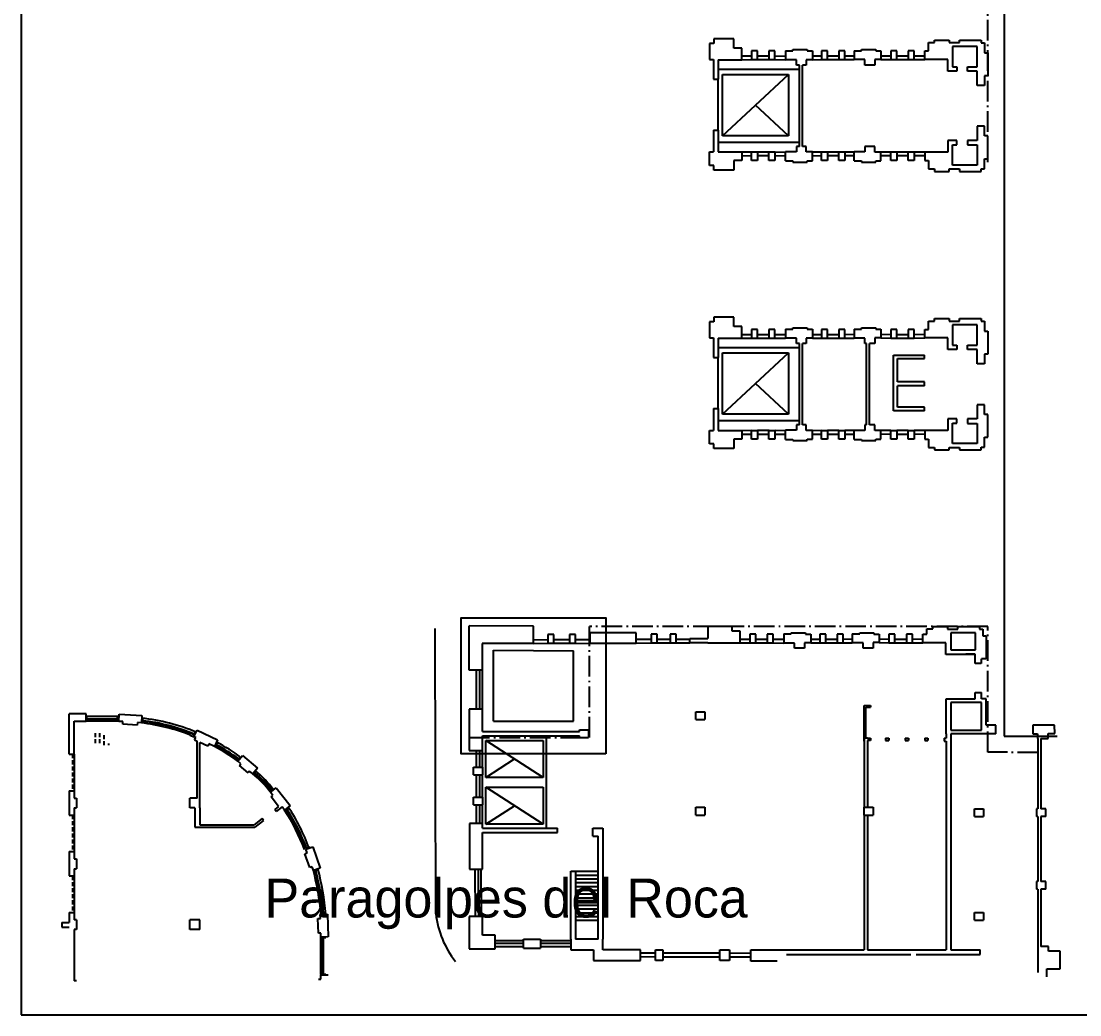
# Model space of a CAD drawing. Header units: metres. Extents: x -115 to 125, y -166 to 0.
# Drawn here: x -115 to -49.7, y -166 to -104.7 of the extents above; entities that cross this region are included whole.
import ezdxf

# ---------------------------------------------------------------- set-up
doc = ezdxf.new("R2010")
doc.units = ezdxf.units.M
doc.linetypes.add('DASHDOT2', pattern=[1.778, 1.27, -0.254, 0, -0.254])
doc.linetypes.add('HIDDEN', pattern=[0.375, 0.25, -0.125])
for name, color, linetype in [('ADIF', 150, 'CONTINUOUS'), ('CALLES', 2, 'CONTINUOUS'), ('CARPINTERIA', 2, 'CONTINUOUS'), ('EDIFICIOS', 4, 'CONTINUOUS'), ('ESCALERA', 4, 'CONTINUOUS'), ('LIMITE', 2, 'DASHDOT2'), ('LINE_02', 2, 'CONTINUOUS'), ('MARCO', 9, 'Continuous'), ('PROYEC', 2, 'HIDDEN'), ('ROTULOS', 250, 'Continuous'), ('TMR', 220, 'CONTINUOUS')]:
    doc.layers.add(name, color=color, linetype=linetype)

msp = doc.modelspace()

# ---------------------------------------------------------------- linework, layer by layer
at = {"layer": 'ADIF', "color": 8}
for p, q in [((-54.41, -31.567), (-54.41, -148.815)), ((-85.886, -147.902), (-85.885, -143.525)), ((-85.885, -143.525), (-80.961, -143.555)), ((-80.961, -147.902), (-80.961, -143.555)), ((-85.886, -147.902), (-80.961, -147.902)), ((-54.41, -148.815), (-51.133, -148.826))]:
    msp.add_line(p, q, dxfattribs=at)
at = {"layer": 'CALLES', "color": 8}
msp.add_line((-89.436, -159.771), (-89.486, -142.176), dxfattribs=at)
msp.add_arc((-83.706, -159.135), 5.764, -173.67063, -141.60947, dxfattribs=at)
at = {"layer": 'CARPINTERIA', "color": 8}
for p, q in [((-108.961, -147.6), (-111.001, -147.595)), ((-108.982, -147.906), (-111.001, -147.896)), ((-110.951, -147.896), (-110.951, -147.595)), ((-109.059, -147.75), (-110.951, -147.746)), ((-109.061, -147.8), (-110.951, -147.796)), ((-109.067, -147.916), (-109.053, -147.618)), ((-107.514, -147.709), (-107.535, -148.007)), ((-104.577, -148.753), (-104.348, -148.856)), ((-104.393, -148.835), (-104.254, -148.559)), ((-102.909, -149.211), (-103.039, -149.482)), ((-111.736, -149.934), (-111.736, -152.186)), ((-101.683, -150.331), (-101.495, -150.099)), ((-100.523, -150.986), (-100.675, -151.174)), ((-99.667, -152.238), (-99.473, -152.083)), ((-98.497, -153.227), (-98.732, -153.414)), ((-111.736, -153.687), (-111.736, -155.938)), ((-97.471, -155.739), (-97.182, -155.639)), ((-96.694, -157.053), (-96.977, -157.151)), ((-111.736, -157.439), (-111.736, -159.691)), ((-96.52, -159.741), (-96.218, -159.741)), ((-96.52, -161.242), (-96.52, -161.192)), ((-96.219, -161.242), (-96.219, -161.192)), ((-96.52, -161.242), (-96.219, -161.242)), ((-96.52, -163.494), (-96.52, -161.242)), ((-96.451, -163.494), (-96.451, -161.242)), ((-96.433, -163.494), (-96.433, -161.242)), ((-96.369, -163.494), (-96.369, -161.242)), ((-96.52, -163.494), (-96.52, -163.544)), ((-96.52, -163.494), (-96.219, -163.494)), ((-96.219, -163.494), (-96.219, -163.544))]:
    msp.add_line(p, q, dxfattribs=at)
for centre, radius, start, end in [((-109.035, -160.226), 12.309, 68.76512, 83.2314), ((-109.035, -160.226), 12.609, 67.48584, 83.29794), ((-109.035, -160.226), 12.409, 67.78682, 83.02262), ((-109.035, -160.226), 12.459, 67.76836, 83.03468), ((-108.897, -160.307), 12.409, 54.10475, 61.60393), ((-108.897, -160.307), 12.459, 54.09218, 61.61572), ((-108.897, -160.307), 12.609, 53.82739, 61.87816), ((-108.897, -160.307), 12.309, 53.89696, 61.81326), ((-104.47, -155.781), 5.969, 35.91998, 51.12317), ((-104.583, -155.923), 6.231, 36.87618, 50.54933), ((-104.857, -156.219), 6.684, 37.51106, 50.352), ((-104.517, -155.853), 6.297, 36.30638, 51.07987), ((-109.084, -160.075), 12.409, 20.54156, 32.80564), ((-109.084, -160.075), 12.459, 20.53594, 32.82871), ((-109.084, -160.075), 12.609, 20.32286, 33.12525), ((-109.084, -160.075), 12.309, 20.32286, 32.99297), ((-112.367, -161.18), 15.908, 5.00895, 14.8351), ((-112.277, -161.184), 15.908, 5.2046, 14.79138), ((-112.222, -161.166), 15.908, 5.1384, 14.794), ((-112.169, -161.148), 16.008, 4.85869, 14.9878)]:
    msp.add_arc(centre, radius, start, end, dxfattribs=at)
at = {"layer": 'EDIFICIOS', "color": 8}
for p, q in [((-72.57, -106.105), (-72.57, -107.091)), ((-72.308, -106.105), (-72.57, -106.105)), ((-72.308, -105.818), (-72.308, -106.105)), ((-71.069, -105.818), (-72.308, -105.818)), ((-71.069, -106.398), (-71.069, -105.818)), ((-59.066, -106.059), (-58.697, -106.059)), ((-59.066, -106.574), (-59.066, -106.059)), ((-58.697, -105.908), (-57.792, -105.908)), ((-58.697, -106.059), (-58.697, -105.908)), ((-57.792, -105.908), (-57.792, -106.063)), ((-57.792, -106.063), (-57.161, -106.063)), ((-57.59, -106.297), (-57.59, -107.547)), ((-56.064, -106.297), (-57.59, -106.297)), ((-57.161, -105.908), (-55.826, -105.908)), ((-57.161, -106.063), (-57.161, -105.908)), ((-56.064, -107.545), (-56.064, -106.297)), ((-55.826, -105.908), (-55.826, -106.066)), ((-55.826, -106.066), (-55.612, -106.066)), ((-55.612, -106.066), (-55.612, -106.688)), ((-70.568, -106.398), (-71.069, -106.398)), ((-70.568, -107.117), (-70.568, -106.398)), ((-69.604, -106.576), (-69.974, -106.576)), ((-69.974, -106.577), (-69.974, -107.111)), ((-69.604, -107.111), (-69.604, -106.576)), ((-68.533, -106.576), (-68.902, -106.576)), ((-68.902, -106.577), (-68.902, -107.111)), ((-68.533, -107.111), (-68.533, -106.576)), ((-67.878, -106.559), (-67.878, -107.121)), ((-67.878, -106.559), (-67.425, -106.559)), ((-67.425, -106.487), (-66.544, -106.487)), ((-67.425, -106.559), (-67.425, -106.487)), ((-66.544, -106.487), (-66.544, -106.57)), ((-66.544, -106.57), (-66.223, -106.57)), ((-66.223, -106.57), (-66.223, -107.113)), ((-65.294, -106.576), (-65.663, -106.576)), ((-65.663, -106.577), (-65.663, -107.111)), ((-65.294, -107.111), (-65.294, -106.576)), ((-64.222, -106.576), (-64.592, -106.576)), ((-64.592, -106.577), (-64.592, -107.111)), ((-64.222, -107.111), (-64.222, -106.576)), ((-63.656, -106.559), (-63.204, -106.559)), ((-63.656, -106.559), (-63.656, -107.106)), ((-63.204, -106.559), (-63.204, -106.487)), ((-63.204, -106.487), (-62.323, -106.487)), ((-62.323, -106.487), (-62.323, -106.57)), ((-62.323, -106.57), (-62.001, -106.57)), ((-62.001, -106.57), (-62.001, -107.099)), ((-61.028, -106.576), (-61.397, -106.576)), ((-61.397, -106.577), (-61.397, -107.111)), ((-61.028, -107.111), (-61.028, -106.576)), ((-59.956, -106.576), (-60.326, -106.576)), ((-60.326, -106.577), (-60.326, -107.111)), ((-59.956, -107.111), (-59.956, -106.576)), ((-59.303, -106.574), (-59.066, -106.574)), ((-59.303, -107.103), (-59.303, -106.574)), ((-55.612, -106.688), (-55.41, -106.688)), ((-55.41, -106.688), (-55.41, -108.1)), ((-72.57, -107.091), (-72.33, -107.091)), ((-72.33, -107.091), (-72.33, -108.313)), ((-72.044, -107.117), (-72.044, -108.313)), ((-72.044, -107.117), (-70.568, -107.117)), ((-69.974, -107.111), (-69.604, -107.111)), ((-68.902, -107.111), (-68.533, -107.111)), ((-67.21, -107.121), (-67.878, -107.121)), ((-67.21, -107.446), (-67.21, -107.121)), ((-67.02, -107.446), (-67.21, -107.446)), ((-67.02, -112.464), (-67.02, -107.446)), ((-66.603, -107.446), (-66.831, -107.446)), ((-66.831, -112.464), (-66.831, -107.446)), ((-66.603, -107.113), (-66.603, -107.446)), ((-66.223, -107.113), (-66.603, -107.113)), ((-65.663, -107.111), (-65.294, -107.111)), ((-64.592, -107.111), (-64.222, -107.111)), ((-62.989, -107.106), (-63.656, -107.106)), ((-62.989, -107.446), (-62.989, -107.106)), ((-62.382, -107.446), (-62.989, -107.446)), ((-62.001, -107.099), (-62.382, -107.099)), ((-62.382, -107.099), (-62.382, -107.446)), ((-61.397, -107.111), (-61.028, -107.111)), ((-60.326, -107.111), (-59.956, -107.111)), ((-57.886, -107.103), (-59.303, -107.103)), ((-57.886, -107.819), (-57.886, -107.103)), ((-57.59, -107.547), (-57.315, -107.547)), ((-57.315, -107.547), (-57.315, -107.819)), ((-56.659, -107.545), (-56.064, -107.545)), ((-56.659, -107.817), (-56.659, -107.545)), ((-72.33, -108.313), (-72.044, -108.313)), ((-57.315, -107.819), (-57.886, -107.819)), ((-56.075, -107.817), (-56.659, -107.817)), ((-56.075, -108.694), (-56.075, -107.817)), ((-55.611, -108.1), (-55.611, -108.694)), ((-55.41, -108.1), (-55.611, -108.1)), ((-55.611, -108.694), (-56.075, -108.694)), ((-72.33, -111.456), (-72.044, -111.456)), ((-72.33, -111.456), (-72.33, -112.802)), ((-72.044, -111.456), (-72.044, -112.802)), ((-55.611, -111.217), (-56.075, -111.217)), ((-56.075, -111.217), (-56.075, -112.094)), ((-55.611, -111.811), (-55.611, -111.217)), ((-57.315, -112.092), (-57.886, -112.092)), ((-57.886, -112.092), (-57.886, -112.808)), ((-57.315, -112.364), (-57.315, -112.092)), ((-56.075, -112.094), (-56.659, -112.094)), ((-56.659, -112.094), (-56.659, -112.366)), ((-55.41, -111.811), (-55.611, -111.811)), ((-55.41, -113.223), (-55.41, -111.811)), ((-72.57, -113.628), (-72.57, -112.802)), ((-72.57, -112.802), (-72.33, -112.802)), ((-72.044, -112.802), (-70.568, -112.802)), ((-70.568, -112.802), (-70.568, -113.335)), ((-69.974, -113.334), (-69.974, -112.8)), ((-69.974, -112.8), (-69.604, -112.8)), ((-69.604, -112.8), (-69.604, -113.334)), ((-68.902, -112.8), (-68.533, -112.8)), ((-68.902, -113.334), (-68.902, -112.8)), ((-68.533, -112.8), (-68.533, -113.334)), ((-67.21, -112.79), (-67.878, -112.79)), ((-67.878, -113.352), (-67.878, -112.79)), ((-67.21, -112.464), (-67.21, -112.79)), ((-67.02, -112.464), (-67.21, -112.464)), ((-66.603, -112.464), (-66.831, -112.464)), ((-66.603, -112.798), (-66.603, -112.464)), ((-66.223, -112.798), (-66.603, -112.798)), ((-66.223, -113.341), (-66.223, -112.798)), ((-65.663, -113.334), (-65.663, -112.8)), ((-65.663, -112.8), (-65.294, -112.8)), ((-65.294, -112.8), (-65.294, -113.334)), ((-64.592, -113.334), (-64.592, -112.8)), ((-64.592, -112.8), (-64.222, -112.8)), ((-64.222, -112.8), (-64.222, -113.334)), ((-63.656, -113.352), (-63.656, -112.804)), ((-62.989, -112.804), (-63.656, -112.804)), ((-62.989, -112.464), (-62.989, -112.804)), ((-62.382, -112.464), (-62.989, -112.464)), ((-62.382, -112.812), (-62.382, -112.464)), ((-62.001, -112.812), (-62.382, -112.812)), ((-62.001, -113.341), (-62.001, -112.812)), ((-61.397, -113.334), (-61.397, -112.8)), ((-61.397, -112.8), (-61.028, -112.8)), ((-61.028, -112.8), (-61.028, -113.334)), ((-60.326, -112.8), (-59.956, -112.8)), ((-60.326, -113.334), (-60.326, -112.8)), ((-59.956, -112.8), (-59.956, -113.334)), ((-59.303, -112.808), (-59.303, -113.337)), ((-57.886, -112.808), (-59.303, -112.808)), ((-57.59, -112.364), (-57.315, -112.364)), ((-57.59, -113.614), (-57.59, -112.364)), ((-56.659, -112.366), (-56.064, -112.366)), ((-56.064, -112.366), (-56.064, -113.614)), ((-70.568, -113.335), (-71.069, -113.335)), ((-71.069, -113.335), (-71.069, -113.915)), ((-69.604, -113.334), (-69.974, -113.334)), ((-68.533, -113.334), (-68.902, -113.334)), ((-67.878, -113.352), (-67.425, -113.352)), ((-67.425, -113.352), (-67.425, -113.424)), ((-67.425, -113.424), (-66.544, -113.424)), ((-66.544, -113.424), (-66.544, -113.341)), ((-66.544, -113.341), (-66.223, -113.341)), ((-65.294, -113.334), (-65.663, -113.334)), ((-64.222, -113.334), (-64.592, -113.334)), ((-63.656, -113.352), (-63.204, -113.352)), ((-63.204, -113.352), (-63.204, -113.424)), ((-63.204, -113.424), (-62.323, -113.424)), ((-62.323, -113.341), (-62.001, -113.341)), ((-62.323, -113.424), (-62.323, -113.341)), ((-61.028, -113.334), (-61.397, -113.334)), ((-59.956, -113.334), (-60.326, -113.334)), ((-59.303, -113.337), (-59.066, -113.337)), ((-59.066, -113.337), (-59.066, -113.851)), ((-55.612, -113.845), (-55.612, -113.223)), ((-55.612, -113.223), (-55.41, -113.223)), ((-72.308, -113.628), (-72.57, -113.628)), ((-72.308, -113.915), (-72.308, -113.628)), ((-71.069, -113.915), (-72.308, -113.915)), ((-59.066, -113.851), (-58.697, -113.851)), ((-58.697, -113.851), (-58.697, -114.003)), ((-58.697, -114.003), (-57.792, -114.003)), ((-57.792, -114.003), (-57.792, -113.847)), ((-57.792, -113.847), (-57.161, -113.847)), ((-56.064, -113.614), (-57.59, -113.614)), ((-57.161, -113.847), (-57.161, -114.003)), ((-57.161, -114.003), (-55.826, -114.003)), ((-55.826, -114.003), (-55.826, -113.845)), ((-55.826, -113.845), (-55.612, -113.845)), ((-72.308, -123.273), (-72.57, -123.273)), ((-72.57, -123.273), (-72.57, -124.258)), ((-72.308, -122.985), (-72.308, -123.273)), ((-71.069, -122.985), (-72.308, -122.985)), ((-71.069, -123.566), (-71.069, -122.985)), ((-59.066, -123.741), (-59.066, -123.227)), ((-59.066, -123.227), (-58.697, -123.227)), ((-58.697, -123.227), (-58.697, -123.076)), ((-58.697, -123.076), (-57.792, -123.076)), ((-57.792, -123.076), (-57.792, -123.231)), ((-57.792, -123.231), (-57.161, -123.231)), ((-57.161, -123.231), (-57.161, -123.075)), ((-57.161, -123.075), (-55.826, -123.075)), ((-55.826, -123.075), (-55.826, -123.234)), ((-55.826, -123.234), (-55.612, -123.234)), ((-55.612, -123.234), (-55.612, -123.856)), ((-70.568, -123.566), (-71.069, -123.566)), ((-70.568, -124.285), (-70.568, -123.566)), ((-69.974, -123.744), (-69.974, -124.279)), ((-69.604, -123.744), (-69.974, -123.744)), ((-69.604, -124.279), (-69.604, -123.744)), ((-68.533, -123.744), (-68.902, -123.744)), ((-68.902, -123.744), (-68.902, -124.279)), ((-68.533, -124.279), (-68.533, -123.744)), ((-67.878, -123.726), (-67.425, -123.726)), ((-67.878, -123.726), (-67.878, -124.289)), ((-67.425, -123.726), (-67.425, -123.654)), ((-67.425, -123.654), (-66.544, -123.654)), ((-66.544, -123.654), (-66.544, -123.737)), ((-66.544, -123.737), (-66.223, -123.737)), ((-66.223, -123.737), (-66.223, -124.281)), ((-65.663, -123.744), (-65.663, -124.279)), ((-65.294, -123.744), (-65.663, -123.744)), ((-65.294, -124.279), (-65.294, -123.744)), ((-64.592, -123.744), (-64.592, -124.279)), ((-64.222, -123.744), (-64.592, -123.744)), ((-64.222, -124.279), (-64.222, -123.744)), ((-63.656, -123.726), (-63.656, -124.274)), ((-63.656, -123.726), (-63.204, -123.726)), ((-63.204, -123.654), (-62.323, -123.654)), ((-63.204, -123.726), (-63.204, -123.654)), ((-62.323, -123.654), (-62.323, -123.737)), ((-62.323, -123.737), (-62.001, -123.737)), ((-62.001, -123.737), (-62.001, -124.266)), ((-61.397, -123.744), (-61.397, -124.279)), ((-61.028, -123.744), (-61.397, -123.744)), ((-61.028, -124.279), (-61.028, -123.744)), ((-59.956, -123.744), (-60.326, -123.744)), ((-60.326, -123.744), (-60.326, -124.279)), ((-59.956, -124.279), (-59.956, -123.744)), ((-59.303, -124.271), (-59.303, -123.741)), ((-59.303, -123.741), (-59.066, -123.741)), ((-56.064, -123.465), (-57.59, -123.465)), ((-57.59, -123.465), (-57.59, -124.714)), ((-56.064, -124.712), (-56.064, -123.465)), ((-55.612, -123.856), (-55.41, -123.856)), ((-55.41, -123.856), (-55.41, -125.267)), ((-72.57, -124.258), (-72.33, -124.258)), ((-72.33, -124.258), (-72.33, -125.481)), ((-72.044, -124.285), (-72.044, -125.481)), ((-72.044, -124.285), (-70.568, -124.285)), ((-69.974, -124.279), (-69.604, -124.279)), ((-68.902, -124.279), (-68.533, -124.279)), ((-67.21, -124.289), (-67.878, -124.289)), ((-67.21, -124.614), (-67.21, -124.289)), ((-67.02, -124.614), (-67.21, -124.614)), ((-67.02, -129.632), (-67.02, -124.614)), ((-66.603, -124.614), (-66.831, -124.614)), ((-66.831, -129.632), (-66.831, -124.614)), ((-66.223, -124.281), (-66.603, -124.281)), ((-66.603, -124.281), (-66.603, -124.614)), ((-65.663, -124.279), (-65.294, -124.279)), ((-64.592, -124.279), (-64.222, -124.279)), ((-62.989, -124.274), (-63.656, -124.274)), ((-62.989, -124.614), (-62.989, -124.274)), ((-62.888, -124.614), (-62.989, -124.614)), ((-62.888, -129.632), (-62.888, -124.614)), ((-62.382, -124.614), (-62.698, -124.614)), ((-62.698, -129.632), (-62.698, -124.614)), ((-62.382, -124.266), (-62.382, -124.614)), ((-62.001, -124.266), (-62.382, -124.266)), ((-61.397, -124.279), (-61.028, -124.279)), ((-60.326, -124.279), (-59.956, -124.279)), ((-57.886, -124.271), (-59.303, -124.271)), ((-57.886, -124.987), (-57.886, -124.271)), ((-57.315, -124.987), (-57.886, -124.987)), ((-57.59, -124.714), (-57.315, -124.714)), ((-57.315, -124.714), (-57.315, -124.987)), ((-56.659, -124.984), (-56.659, -124.712)), ((-56.659, -124.712), (-56.064, -124.712)), ((-56.075, -124.984), (-56.659, -124.984)), ((-56.075, -125.861), (-56.075, -124.984)), ((-55.41, -125.267), (-55.611, -125.267)), ((-55.611, -125.267), (-55.611, -125.861)), ((-72.33, -125.481), (-72.044, -125.481)), ((-61.231, -128.757), (-61.231, -125.323)), ((-61.231, -125.323), (-59.314, -125.323)), ((-60.976, -126.982), (-60.976, -125.533)), ((-60.976, -125.533), (-59.314, -125.533)), ((-59.314, -125.533), (-59.314, -125.323)), ((-55.611, -125.861), (-56.075, -125.861)), ((-59.314, -127.214), (-60.98, -127.214)), ((-59.314, -126.982), (-60.976, -126.982)), ((-60.976, -128.535), (-60.976, -127.214)), ((-59.314, -127.214), (-59.314, -126.982)), ((-59.314, -128.535), (-60.976, -128.535)), ((-59.314, -128.757), (-59.314, -128.535)), ((-56.075, -128.384), (-56.075, -129.262)), ((-55.611, -128.384), (-56.075, -128.384)), ((-55.611, -128.978), (-55.611, -128.384)), ((-72.33, -128.623), (-72.044, -128.623)), ((-72.33, -128.623), (-72.33, -129.97)), ((-72.044, -128.623), (-72.044, -129.97)), ((-59.314, -128.757), (-61.231, -128.757)), ((-55.41, -128.978), (-55.611, -128.978)), ((-55.41, -130.39), (-55.41, -128.978)), ((-67.02, -129.632), (-67.21, -129.632)), ((-67.21, -129.632), (-67.21, -129.957)), ((-66.603, -129.632), (-66.831, -129.632)), ((-66.603, -129.965), (-66.603, -129.632)), ((-62.888, -129.632), (-62.989, -129.632)), ((-62.989, -129.632), (-62.989, -129.972)), ((-62.382, -129.632), (-62.698, -129.632)), ((-62.382, -129.98), (-62.382, -129.632)), ((-57.315, -129.259), (-57.886, -129.259)), ((-57.886, -129.259), (-57.886, -129.975)), ((-57.59, -129.532), (-57.315, -129.532)), ((-57.59, -130.781), (-57.59, -129.532)), ((-57.315, -129.532), (-57.315, -129.259)), ((-56.075, -129.262), (-56.659, -129.262)), ((-56.659, -129.262), (-56.659, -129.534)), ((-56.659, -129.534), (-56.064, -129.534)), ((-56.064, -129.534), (-56.064, -130.781)), ((-72.57, -129.97), (-72.33, -129.97)), ((-72.57, -130.795), (-72.57, -129.97)), ((-72.044, -129.97), (-70.568, -129.97)), ((-71.069, -130.502), (-71.069, -131.083)), ((-70.568, -130.502), (-71.069, -130.502)), ((-70.568, -129.97), (-70.568, -130.502)), ((-69.974, -129.967), (-69.604, -129.967)), ((-69.974, -130.501), (-69.974, -129.967)), ((-69.604, -130.502), (-69.974, -130.502)), ((-69.604, -129.967), (-69.604, -130.502)), ((-68.902, -130.501), (-68.902, -129.967)), ((-68.902, -129.967), (-68.533, -129.967)), ((-68.533, -130.502), (-68.902, -130.502)), ((-68.533, -129.967), (-68.533, -130.502)), ((-67.878, -130.52), (-67.878, -129.957)), ((-67.21, -129.957), (-67.878, -129.957)), ((-67.878, -130.52), (-67.425, -130.52)), ((-67.425, -130.52), (-67.425, -130.592)), ((-66.223, -129.965), (-66.603, -129.965)), ((-66.544, -130.509), (-66.223, -130.509)), ((-66.544, -130.592), (-66.544, -130.509)), ((-66.223, -130.509), (-66.223, -129.965)), ((-65.663, -130.501), (-65.663, -129.967)), ((-65.663, -129.967), (-65.294, -129.967)), ((-65.294, -130.502), (-65.663, -130.502)), ((-65.294, -129.967), (-65.294, -130.502)), ((-64.592, -129.967), (-64.222, -129.967)), ((-64.592, -130.501), (-64.592, -129.967)), ((-64.222, -130.502), (-64.592, -130.502)), ((-64.222, -129.967), (-64.222, -130.502)), ((-62.989, -129.972), (-63.656, -129.972)), ((-63.656, -130.52), (-63.656, -129.972)), ((-63.656, -130.52), (-63.204, -130.52)), ((-63.204, -130.52), (-63.204, -130.592)), ((-62.001, -129.98), (-62.382, -129.98)), ((-62.323, -130.592), (-62.323, -130.509)), ((-62.323, -130.509), (-62.001, -130.509)), ((-62.001, -130.509), (-62.001, -129.98)), ((-61.397, -129.967), (-61.028, -129.967)), ((-61.397, -130.501), (-61.397, -129.967)), ((-61.028, -130.502), (-61.397, -130.502)), ((-61.028, -129.967), (-61.028, -130.502)), ((-60.326, -130.501), (-60.326, -129.967)), ((-60.326, -129.967), (-59.956, -129.967)), ((-59.956, -130.502), (-60.326, -130.502)), ((-59.956, -129.967), (-59.956, -130.502)), ((-57.886, -129.975), (-59.303, -129.975)), ((-59.303, -129.975), (-59.303, -130.504)), ((-59.303, -130.504), (-59.066, -130.504)), ((-59.066, -130.504), (-59.066, -131.019)), ((-55.612, -130.39), (-55.41, -130.39)), ((-55.612, -131.012), (-55.612, -130.39)), ((-72.308, -130.795), (-72.57, -130.795)), ((-72.308, -131.083), (-72.308, -130.795)), ((-71.069, -131.083), (-72.308, -131.083)), ((-67.425, -130.592), (-66.544, -130.592)), ((-63.204, -130.592), (-62.323, -130.592)), ((-59.066, -131.019), (-58.697, -131.019)), ((-58.697, -131.019), (-58.697, -131.17)), ((-58.697, -131.17), (-57.792, -131.17)), ((-57.792, -131.015), (-57.161, -131.015)), ((-57.792, -131.17), (-57.792, -131.015)), ((-56.064, -130.781), (-57.59, -130.781)), ((-57.161, -131.015), (-57.161, -131.171)), ((-57.161, -131.171), (-55.826, -131.171)), ((-55.826, -131.012), (-55.612, -131.012)), ((-55.826, -131.171), (-55.826, -131.012)), ((-83.417, -142.04), (-87.384, -142.016)), ((-87.384, -144.744), (-87.384, -142.016)), ((-83.417, -143.11), (-83.417, -142.04)), ((-72.677, -142.061), (-72.677, -142.808)), ((-71.177, -142.061), (-72.677, -142.061)), ((-71.177, -142.354), (-71.177, -142.061)), ((-59.173, -142.212), (-58.805, -142.212)), ((-59.173, -142.529), (-59.173, -142.212)), ((-58.805, -142.212), (-58.805, -142.061)), ((-58.805, -142.061), (-57.9, -142.061)), ((-57.9, -142.061), (-57.9, -142.216)), ((-57.9, -142.216), (-57.269, -142.216)), ((-57.269, -142.06), (-55.934, -142.06)), ((-57.269, -142.216), (-57.269, -142.06)), ((-55.934, -142.06), (-55.934, -142.219)), ((-55.934, -142.219), (-55.719, -142.219)), ((-55.719, -142.219), (-55.719, -142.644)), ((-82.169, -142.554), (-82.538, -142.554)), ((-82.538, -142.555), (-82.538, -143.089)), ((-82.169, -143.089), (-82.169, -142.554)), ((-80.833, -142.554), (-81.203, -142.554)), ((-81.202, -142.555), (-81.202, -143.089)), ((-80.833, -143.089), (-80.833, -142.554)), ((-79.951, -142.458), (-79.951, -143.099)), ((-77.082, -142.458), (-79.951, -142.458)), ((-77.082, -143.082), (-77.082, -142.458)), ((-75.785, -142.528), (-76.155, -142.528)), ((-76.155, -142.529), (-76.155, -143.063)), ((-75.785, -143.063), (-75.785, -142.528)), ((-74.619, -142.528), (-74.989, -142.528)), ((-74.989, -142.529), (-74.989, -143.063)), ((-74.619, -143.063), (-74.619, -142.528)), ((-73.784, -142.808), (-72.677, -142.808)), ((-73.784, -143.073), (-73.784, -142.808)), ((-70.676, -142.354), (-71.177, -142.354)), ((-70.676, -143.073), (-70.676, -142.354)), ((-69.712, -142.532), (-70.081, -142.532)), ((-70.081, -142.532), (-70.081, -143.067)), ((-69.712, -143.067), (-69.712, -142.532)), ((-69.01, -142.532), (-69.01, -143.067)), ((-68.64, -142.532), (-69.01, -142.532)), ((-68.64, -143.067), (-68.64, -142.532)), ((-67.985, -142.514), (-67.985, -143.077)), ((-67.985, -142.514), (-67.533, -142.514)), ((-67.533, -142.442), (-66.652, -142.442)), ((-67.533, -142.514), (-67.533, -142.442)), ((-66.652, -142.442), (-66.652, -142.525)), ((-66.652, -142.525), (-66.33, -142.525)), ((-66.33, -142.525), (-66.33, -143.069)), ((-65.771, -142.532), (-65.771, -143.067)), ((-65.401, -142.532), (-65.771, -142.532)), ((-65.401, -143.067), (-65.401, -142.532)), ((-64.33, -142.532), (-64.699, -142.532)), ((-64.699, -142.532), (-64.699, -143.067)), ((-64.33, -143.067), (-64.33, -142.532)), ((-63.764, -142.514), (-63.311, -142.514)), ((-63.764, -142.514), (-63.764, -143.062)), ((-63.311, -142.514), (-63.311, -142.442)), ((-63.311, -142.442), (-62.43, -142.442)), ((-62.43, -142.442), (-62.43, -142.525)), ((-62.43, -142.525), (-62.109, -142.525)), ((-62.109, -142.525), (-62.109, -143.054)), ((-61.135, -142.532), (-61.505, -142.532)), ((-61.505, -142.532), (-61.505, -143.067)), ((-61.135, -143.067), (-61.135, -142.532)), ((-60.434, -142.532), (-60.434, -143.067)), ((-60.064, -142.532), (-60.434, -142.532)), ((-60.064, -143.067), (-60.064, -142.532)), ((-59.411, -142.529), (-59.173, -142.529)), ((-59.411, -143.059), (-59.411, -142.529)), ((-57.697, -142.45), (-57.697, -143.502)), ((-56.172, -142.45), (-57.697, -142.45)), ((-56.172, -143.5), (-56.172, -142.45)), ((-55.719, -142.644), (-55.517, -142.644)), ((-55.517, -142.644), (-55.517, -144.055)), ((-86.572, -143.11), (-86.572, -144.744)), ((-83.417, -143.11), (-86.572, -143.11)), ((-82.538, -143.089), (-82.169, -143.089)), ((-81.202, -143.089), (-80.833, -143.089)), ((-79.951, -143.082), (-77.082, -143.082)), ((-76.155, -143.063), (-75.785, -143.063)), ((-74.989, -143.063), (-74.619, -143.063)), ((-72.677, -143.073), (-73.784, -143.073)), ((-72.677, -143.073), (-70.676, -143.073)), ((-70.081, -143.067), (-69.712, -143.067)), ((-69.01, -143.067), (-68.64, -143.067)), ((-67.318, -143.077), (-67.985, -143.077)), ((-67.318, -143.402), (-67.318, -143.077)), ((-66.711, -143.402), (-67.318, -143.402)), ((-66.711, -143.069), (-66.711, -143.402)), ((-66.33, -143.069), (-66.711, -143.069)), ((-65.771, -143.067), (-65.401, -143.067)), ((-64.699, -143.067), (-64.33, -143.067)), ((-63.096, -143.062), (-63.764, -143.062)), ((-63.096, -143.402), (-63.096, -143.062)), ((-62.489, -143.402), (-63.096, -143.402)), ((-62.109, -143.054), (-62.489, -143.054)), ((-62.489, -143.054), (-62.489, -143.402)), ((-61.505, -143.067), (-61.135, -143.067)), ((-60.434, -143.067), (-60.064, -143.067)), ((-57.993, -143.059), (-59.411, -143.059)), ((-57.993, -143.775), (-57.993, -143.059)), ((-57.697, -143.502), (-56.767, -143.502)), ((-56.767, -143.5), (-56.172, -143.5)), ((-56.182, -143.775), (-57.993, -143.775)), ((-56.182, -143.772), (-56.767, -143.772)), ((-56.182, -144.349), (-56.182, -143.772)), ((-55.817, -144.055), (-55.817, -144.349)), ((-55.517, -144.055), (-55.807, -144.055)), ((-86.56, -144.744), (-87.384, -144.744)), ((-55.817, -144.349), (-56.182, -144.349)), ((-56.184, -146.123), (-55.807, -146.123)), ((-56.184, -146.521), (-56.184, -146.123)), ((-55.807, -146.521), (-55.807, -146.123)), ((-57.985, -146.521), (-56.736, -146.521)), ((-57.985, -148.681), (-57.985, -146.521)), ((-57.695, -146.754), (-57.695, -148.44)), ((-56.736, -146.754), (-57.695, -146.754)), ((-56.736, -146.521), (-56.184, -146.521)), ((-55.807, -146.754), (-56.736, -146.754)), ((-55.523, -146.521), (-55.807, -146.521)), ((-55.807, -148.44), (-55.807, -146.754)), ((-55.523, -146.521), (-55.523, -146.521)), ((-55.523, -148.135), (-55.523, -146.521)), ((-111.001, -147.445), (-112.037, -147.445)), ((-112.037, -147.682), (-112.037, -147.445)), ((-111.001, -147.896), (-111.001, -147.445)), ((-108.982, -147.906), (-108.951, -147.457)), ((-108.951, -147.457), (-107.553, -147.554)), ((-86.561, -147.165), (-87.39, -147.165)), ((-87.39, -147.165), (-87.39, -149.704)), ((-86.561, -148.527), (-86.561, -147.165)), ((-73.413, -147.314), (-72.849, -147.314)), ((-73.413, -147.791), (-73.413, -147.314)), ((-72.849, -147.314), (-72.849, -147.791)), ((-63.035, -148.937), (-63.035, -146.937)), ((-63.035, -146.937), (-62.635, -146.937)), ((-62.935, -148.937), (-62.935, -147.037)), ((-62.935, -147.037), (-62.635, -147.037)), ((-62.635, -146.937), (-62.635, -147.037)), ((-112.037, -149.934), (-112.037, -147.682)), ((-111.736, -147.896), (-111.001, -147.896)), ((-111.736, -149.934), (-111.736, -147.896)), ((-108.733, -147.923), (-108.982, -147.906)), ((-108.743, -148.073), (-108.733, -147.923)), ((-107.845, -148.135), (-108.743, -148.073)), ((-107.834, -147.986), (-107.845, -148.135)), ((-107.585, -148.003), (-107.834, -147.986)), ((-107.553, -147.554), (-107.585, -148.003)), ((-73.413, -147.791), (-72.849, -147.791)), ((-54.917, -148.135), (-55.523, -148.135)), ((-54.917, -148.681), (-54.917, -148.135)), ((-104.348, -148.856), (-104.154, -148.449)), ((-104.154, -148.449), (-102.889, -149.052)), ((-86.561, -148.527), (-80.586, -148.527)), ((-86.561, -149.704), (-86.561, -148.794)), ((-86.561, -148.794), (-80.586, -148.794)), ((-80.586, -148.527), (-80.586, -148.425)), ((-80.586, -148.425), (-80.021, -148.425)), ((-80.586, -148.902), (-80.586, -148.794)), ((-80.021, -148.425), (-80.021, -148.902)), ((-57.985, -148.681), (-57.985, -148.937)), ((-57.695, -148.44), (-55.807, -148.44)), ((-57.695, -148.681), (-57.695, -162.001)), ((-54.917, -148.681), (-57.695, -148.681)), ((-52.642, -148.143), (-52.642, -148.686)), ((-51.296, -148.143), (-52.642, -148.143)), ((-52.642, -148.686), (-52.34, -148.686)), ((-52.34, -148.686), (-52.34, -148.971)), ((-51.687, -148.663), (-51.288, -148.663)), ((-51.687, -148.971), (-51.687, -148.663)), ((-51.288, -148.663), (-51.296, -148.143)), ((-104.241, -148.907), (-104.348, -148.856)), ((-104.31, -149.052), (-104.241, -148.907)), ((-104.31, -149.052), (-104.147, -149.129)), ((-104.147, -152.636), (-104.147, -149.129)), ((-103.996, -152.636), (-103.996, -149.201)), ((-103.496, -149.439), (-103.996, -149.201)), ((-103.427, -149.294), (-103.496, -149.439)), ((-103.083, -149.458), (-103.427, -149.294)), ((-102.889, -149.052), (-103.083, -149.458)), ((-80.586, -148.902), (-80.021, -148.902)), ((-63.035, -149.137), (-63.035, -148.937)), ((-63.035, -148.937), (-63.035, -153.205)), ((-62.835, -148.937), (-63.035, -148.937)), ((-62.835, -148.937), (-62.635, -148.937)), ((-62.835, -149.087), (-62.835, -153.205)), ((-62.635, -149.087), (-62.835, -149.087)), ((-62.635, -148.937), (-62.635, -149.087)), ((-61.71, -148.937), (-61.71, -149.087)), ((-61.71, -148.937), (-61.51, -148.937)), ((-61.71, -149.087), (-61.51, -149.087)), ((-61.51, -148.937), (-61.51, -149.087)), ((-60.503, -148.937), (-60.503, -149.087)), ((-60.503, -148.937), (-60.303, -148.937)), ((-60.503, -149.087), (-60.303, -149.087)), ((-60.303, -148.937), (-60.303, -149.087)), ((-59.303, -148.937), (-59.303, -149.087)), ((-59.303, -148.937), (-59.103, -148.937)), ((-59.303, -149.087), (-59.103, -149.087)), ((-59.103, -148.937), (-59.103, -149.087)), ((-58.103, -148.937), (-58.103, -149.137)), ((-58.103, -148.937), (-57.985, -148.937)), ((-58.103, -149.137), (-57.985, -149.137)), ((-57.985, -149.137), (-57.985, -162.001)), ((-52.34, -148.971), (-52.319, -148.971)), ((-52.319, -148.971), (-52.319, -153.29)), ((-52.133, -148.971), (-51.687, -148.971)), ((-52.133, -148.971), (-52.133, -153.29)), ((-112.037, -149.934), (-111.736, -149.934)), ((-101.644, -150.362), (-101.354, -150.017)), ((-101.354, -150.017), (-100.434, -150.789)), ((-87.39, -149.704), (-86.561, -149.704)), ((-101.452, -150.523), (-101.644, -150.362)), ((-101.549, -150.638), (-101.452, -150.523)), ((-101.012, -151.088), (-101.549, -150.638)), ((-87.126, -151.203), (-87.126, -150.726)), ((-87.126, -150.726), (-86.561, -150.726)), ((-86.561, -150.726), (-86.561, -151.203)), ((-100.915, -150.973), (-101.012, -151.088)), ((-100.724, -151.134), (-100.915, -150.973)), ((-100.434, -150.789), (-100.724, -151.134)), ((-87.126, -151.203), (-86.561, -151.203)), ((-99.636, -152.279), (-99.284, -151.999)), ((-99.284, -151.999), (-98.411, -153.095)), ((-112.037, -152.186), (-111.736, -152.186)), ((-112.037, -152.186), (-112.037, -153.687)), ((-111.736, -152.186), (-111.736, -152.636)), ((-111.736, -152.636), (-111.586, -152.636)), ((-111.586, -152.636), (-111.586, -153.236)), ((-104.147, -152.636), (-104.597, -152.636)), ((-104.597, -153.236), (-104.597, -152.636)), ((-103.996, -153.236), (-103.996, -152.636)), ((-99.48, -152.475), (-99.636, -152.279)), ((-99.598, -152.568), (-99.48, -152.475)), ((-99.13, -153.155), (-99.598, -152.568)), ((-87.126, -152.573), (-86.561, -152.573)), ((-87.126, -153.05), (-87.126, -152.573)), ((-86.561, -152.573), (-86.561, -153.05)), ((-111.736, -153.236), (-111.586, -153.236)), ((-111.736, -153.236), (-111.736, -153.687)), ((-104.297, -153.236), (-104.597, -153.236)), ((-104.297, -153.236), (-104.297, -154.437)), ((-103.996, -153.236), (-103.996, -154.287)), ((-99.13, -153.155), (-99.365, -153.342)), ((-99.272, -153.46), (-99.365, -153.342)), ((-98.919, -153.179), (-99.272, -153.46)), ((-98.764, -153.375), (-98.919, -153.179)), ((-98.411, -153.095), (-98.76, -153.373)), ((-87.126, -153.05), (-86.561, -153.05)), ((-73.413, -153.683), (-73.413, -153.205)), ((-73.413, -153.205), (-72.849, -153.205)), ((-72.849, -153.205), (-72.849, -153.683)), ((-63.035, -153.205), (-62.471, -153.205)), ((-63.035, -153.683), (-63.035, -153.205)), ((-62.471, -153.205), (-62.471, -153.683)), ((-56.241, -153.778), (-56.241, -153.3)), ((-56.241, -153.3), (-55.676, -153.3)), ((-55.676, -153.3), (-55.676, -153.778)), ((-52.319, -153.29), (-52.408, -153.29)), ((-52.408, -153.29), (-52.408, -153.767)), ((-51.843, -153.29), (-52.133, -153.29)), ((-51.843, -153.767), (-51.843, -153.29)), ((-112.037, -153.687), (-111.736, -153.687)), ((-100.153, -153.894), (-100.647, -154.287)), ((-100.06, -154.012), (-100.594, -154.437)), ((-100.06, -154.012), (-100.153, -153.894)), ((-73.413, -153.683), (-72.849, -153.683)), ((-63.035, -153.683), (-62.471, -153.683)), ((-63.035, -153.683), (-63.035, -162.001)), ((-62.835, -153.683), (-62.835, -162.001)), ((-56.241, -153.778), (-55.676, -153.778)), ((-52.319, -153.767), (-52.408, -153.767)), ((-52.319, -153.767), (-52.319, -157.776)), ((-52.133, -153.767), (-52.133, -157.776)), ((-51.843, -153.767), (-52.133, -153.767)), ((-104.297, -154.437), (-100.594, -154.437)), ((-103.996, -154.287), (-100.647, -154.287)), ((-86.554, -154.202), (-87.361, -154.202)), ((-87.361, -154.202), (-87.361, -157.025)), ((-86.554, -154.498), (-86.554, -154.202)), ((-86.554, -154.498), (-81.931, -154.498)), ((-81.931, -154.765), (-81.931, -154.498)), ((-79.765, -154.499), (-79.137, -154.499)), ((-79.765, -154.977), (-79.765, -154.499)), ((-79.137, -154.499), (-79.137, -161.343)), ((-86.554, -157.025), (-86.554, -154.765)), ((-86.554, -154.765), (-81.931, -154.765)), ((-79.765, -154.977), (-79.428, -154.977)), ((-79.428, -161.343), (-79.428, -154.977)), ((-112.037, -155.938), (-111.736, -155.938)), ((-112.037, -155.938), (-112.037, -157.439)), ((-111.736, -155.938), (-111.736, -156.389)), ((-97.449, -155.783), (-97.023, -155.636)), ((-97.367, -156.02), (-97.449, -155.783)), ((-97.023, -155.636), (-96.564, -156.959)), ((-111.736, -156.389), (-111.586, -156.389)), ((-111.586, -156.389), (-111.586, -156.989)), ((-97.508, -156.069), (-97.367, -156.02)), ((-97.213, -156.92), (-97.508, -156.069)), ((-111.736, -156.989), (-111.586, -156.989)), ((-111.736, -156.989), (-111.736, -157.439)), ((-97.071, -156.871), (-97.213, -156.92)), ((-96.989, -157.107), (-97.071, -156.871)), ((-96.564, -156.959), (-96.989, -157.107)), ((-87.361, -157.025), (-86.554, -157.025)), ((-81.113, -157.148), (-80.823, -157.148)), ((-81.113, -161.343), (-81.113, -157.148)), ((-80.823, -157.148), (-80.823, -161.343)), ((-112.037, -157.439), (-111.736, -157.439)), ((-52.319, -157.776), (-52.408, -157.776)), ((-52.408, -157.776), (-52.408, -158.253)), ((-51.843, -157.776), (-52.133, -157.776)), ((-51.843, -158.253), (-51.843, -157.776)), ((-52.319, -158.253), (-52.408, -158.253)), ((-52.319, -158.253), (-52.319, -163.4)), ((-52.133, -158.253), (-52.133, -161.79)), ((-51.843, -158.253), (-52.133, -158.253)), ((-112.037, -159.691), (-111.736, -159.691)), ((-112.037, -159.691), (-112.037, -160.3)), ((-111.736, -159.691), (-111.736, -160.141)), ((-96.561, -159.805), (-96.11, -159.792)), ((-96.553, -160.055), (-96.561, -159.805)), ((-96.11, -159.792), (-96.069, -161.192)), ((-56.241, -159.688), (-55.676, -159.688)), ((-56.241, -160.165), (-56.241, -159.688)), ((-55.676, -159.688), (-55.676, -160.165)), ((-112.487, -160.3), (-112.037, -160.3)), ((-112.487, -160.3), (-112.487, -160.601)), ((-111.586, -160.141), (-111.736, -160.141)), ((-111.586, -160.141), (-111.586, -160.742)), ((-103.996, -160.141), (-104.597, -160.141)), ((-104.597, -160.742), (-104.597, -160.141)), ((-103.996, -160.742), (-103.996, -160.141)), ((-96.703, -160.059), (-96.553, -160.055)), ((-96.677, -160.96), (-96.703, -160.059)), ((-86.554, -159.939), (-87.385, -159.939)), ((-87.385, -159.939), (-87.385, -161.926)), ((-86.554, -161.081), (-86.554, -159.939)), ((-56.241, -160.165), (-55.676, -160.165)), ((-112.487, -160.601), (-112.037, -160.601)), ((-111.736, -160.742), (-111.736, -163.894)), ((-111.586, -160.742), (-111.736, -160.742)), ((-103.996, -160.742), (-104.597, -160.742)), ((-96.527, -160.955), (-96.677, -160.96)), ((-96.519, -161.205), (-96.527, -160.955)), ((-96.069, -161.192), (-96.519, -161.205)), ((-85.78, -161.081), (-86.554, -161.081)), ((-85.78, -161.926), (-85.78, -161.081)), ((-84.036, -161.895), (-84.036, -161.328)), ((-84.036, -161.328), (-82.987, -161.328)), ((-82.987, -161.328), (-82.987, -161.895)), ((-81.113, -161.343), (-81.113, -162.001)), ((-79.428, -161.343), (-80.823, -161.343)), ((-79.137, -162.001), (-79.137, -161.343)), ((-51.679, -161.79), (-52.133, -161.79)), ((-51.679, -162.077), (-51.679, -161.79)), ((-87.385, -161.926), (-85.78, -161.926)), ((-84.036, -161.895), (-82.987, -161.895)), ((-81.113, -162.001), (-79.709, -162.001)), ((-79.709, -162.001), (-79.709, -162.658)), ((-76.828, -162.001), (-79.137, -162.001)), ((-76.828, -162.658), (-76.828, -162.001)), ((-75.9, -162.658), (-75.9, -162.001)), ((-75.9, -162.001), (-75.446, -162.001)), ((-75.446, -162.001), (-75.446, -162.658)), ((-71.922, -162.001), (-71.338, -162.001)), ((-71.922, -162.652), (-71.922, -162.001)), ((-71.338, -162.001), (-71.338, -162.644)), ((-70.017, -162.001), (-67.813, -162.001)), ((-70.017, -162.699), (-70.017, -162.001)), ((-67.813, -162.001), (-63.035, -162.001)), ((-67.813, -162.279), (-60.155, -162.279)), ((-62.835, -162.001), (-57.985, -162.001)), ((-59.821, -162.279), (-55.874, -162.279)), ((-57.695, -162.001), (-55.874, -162.001)), ((-55.874, -162.279), (-55.874, -162.001)), ((-50.954, -162.077), (-51.679, -162.077)), ((-50.954, -163.155), (-50.954, -162.077)), ((-79.709, -162.658), (-76.828, -162.658)), ((-75.446, -162.658), (-75.9, -162.658)), ((-71.338, -162.644), (-71.922, -162.652)), ((-68.39, -162.699), (-70.017, -162.699)), ((-96.67, -163.794), (-96.52, -163.794)), ((-96.52, -163.544), (-96.069, -163.544)), ((-96.52, -163.794), (-96.52, -163.544)), ((-51.776, -163.155), (-50.954, -163.155)), ((-51.776, -163.654), (-51.776, -163.155)), ((-111.586, -163.894), (-111.736, -163.894))]:
    msp.add_line(p, q, dxfattribs=at)
at = {"layer": 'ESCALERA', "color": 8}
for p, q in [((-80.823, -157.148), (-79.428, -157.148)), ((-80.823, -157.381), (-79.428, -157.381)), ((-80.823, -157.614), (-79.428, -157.614)), ((-80.823, -157.846), (-79.428, -157.846)), ((-80.823, -158.079), (-79.428, -158.079)), ((-80.823, -158.311), (-79.428, -158.311)), ((-80.823, -158.544), (-79.428, -158.544)), ((-80.823, -158.777), (-79.428, -158.777)), ((-80.823, -159.009), (-79.428, -159.009)), ((-80.823, -159.242), (-79.428, -159.242)), ((-80.823, -159.475), (-79.428, -159.475)), ((-80.823, -159.707), (-79.428, -159.707)), ((-80.823, -159.94), (-79.428, -159.94)), ((-80.823, -160.172), (-79.428, -160.172))]:
    msp.add_line(p, q, dxfattribs=at)
at = {"layer": 'LIMITE', "color": 8}
for p, q in [((-55.41, -113.439), (-55.41, -30.567)), ((-79.961, -148.902), (-79.961, -142.061)), ((-55.41, -142.061), (-79.961, -142.061)), ((-55.41, -149.812), (-55.41, -142.061)), ((-87.39, -148.902), (-79.961, -148.902)), ((-52.319, -149.822), (-55.41, -149.812))]:
    msp.add_line(p, q, dxfattribs=at)
at = {"layer": 'LINE_02', "color": 8}
for p, q in [((-70.571, -106.885), (-69.976, -106.878)), ((-69.604, -106.878), (-68.902, -106.878)), ((-68.529, -106.878), (-67.874, -106.888)), ((-66.223, -106.88), (-65.664, -106.878)), ((-65.294, -106.878), (-64.592, -106.878)), ((-64.224, -106.878), (-63.658, -106.874)), ((-61.996, -106.866), (-61.393, -106.878)), ((-61.028, -106.878), (-60.326, -106.878)), ((-59.959, -106.878), (-59.306, -106.87)), ((-70.568, -107.117), (-69.974, -107.111)), ((-69.604, -107.111), (-68.902, -107.111)), ((-68.533, -107.111), (-67.878, -107.121)), ((-66.223, -107.113), (-65.663, -107.111)), ((-65.294, -107.111), (-64.592, -107.111)), ((-64.222, -107.111), (-63.656, -107.106)), ((-62.001, -107.099), (-61.397, -107.111)), ((-61.028, -107.111), (-60.326, -107.111)), ((-59.956, -107.111), (-59.303, -107.103)), ((-72.044, -107.695), (-67.02, -107.695)), ((-72.044, -111.456), (-72.044, -108.313)), ((-71.758, -111.807), (-71.758, -108.021)), ((-71.758, -108.021), (-67.694, -108.021)), ((-71.758, -111.807), (-67.694, -108.021)), ((-67.694, -108.021), (-67.694, -111.803)), ((-67.694, -111.803), (-69.726, -109.914)), ((-72.044, -112.198), (-67.02, -112.198)), ((-67.694, -111.803), (-71.758, -111.807)), ((-70.568, -112.802), (-69.974, -112.796)), ((-69.601, -112.796), (-68.9, -112.796)), ((-68.526, -112.796), (-67.872, -112.806)), ((-66.221, -112.798), (-65.662, -112.796)), ((-65.291, -112.796), (-64.589, -112.796)), ((-64.222, -112.796), (-63.656, -112.792)), ((-61.994, -112.784), (-61.39, -112.796)), ((-61.025, -112.796), (-60.324, -112.796)), ((-59.957, -112.796), (-59.304, -112.788)), ((-70.566, -113.035), (-69.971, -113.029)), ((-69.601, -113.029), (-68.9, -113.029)), ((-68.53, -113.029), (-67.875, -113.039)), ((-66.22, -113.031), (-65.661, -113.029)), ((-65.291, -113.029), (-64.589, -113.029)), ((-64.22, -113.029), (-63.654, -113.024)), ((-61.999, -113.016), (-61.395, -113.029)), ((-61.025, -113.029), (-60.324, -113.029)), ((-59.954, -113.029), (-59.301, -113.021)), ((-70.571, -124.052), (-69.976, -124.046)), ((-70.568, -124.285), (-69.974, -124.279)), ((-69.604, -124.046), (-68.902, -124.046)), ((-69.604, -124.279), (-68.902, -124.279)), ((-68.533, -124.279), (-67.878, -124.289)), ((-68.529, -124.046), (-67.874, -124.056)), ((-66.223, -124.048), (-65.664, -124.046)), ((-66.223, -124.281), (-65.663, -124.279)), ((-65.294, -124.046), (-64.592, -124.046)), ((-65.294, -124.279), (-64.592, -124.279)), ((-64.224, -124.046), (-63.658, -124.042)), ((-64.222, -124.279), (-63.656, -124.274)), ((-62.001, -124.266), (-61.397, -124.279)), ((-61.996, -124.034), (-61.393, -124.046)), ((-61.028, -124.046), (-60.326, -124.046)), ((-61.028, -124.279), (-60.326, -124.279)), ((-59.959, -124.046), (-59.306, -124.038)), ((-59.956, -124.279), (-59.303, -124.271)), ((-72.044, -124.862), (-67.02, -124.862)), ((-71.758, -128.975), (-71.758, -125.188)), ((-71.758, -128.975), (-67.694, -125.188)), ((-71.758, -125.188), (-67.694, -125.188)), ((-67.694, -125.188), (-67.694, -128.971)), ((-72.044, -128.623), (-72.044, -125.481)), ((-67.694, -128.971), (-69.726, -127.081)), ((-67.694, -128.971), (-71.758, -128.975)), ((-72.044, -129.366), (-67.02, -129.366)), ((-70.568, -129.97), (-69.974, -129.964)), ((-70.566, -130.203), (-69.971, -130.196)), ((-69.601, -129.964), (-68.9, -129.964)), ((-69.601, -130.196), (-68.9, -130.196)), ((-68.53, -130.196), (-67.875, -130.206)), ((-68.526, -129.964), (-67.872, -129.974)), ((-66.221, -129.966), (-65.662, -129.964)), ((-66.22, -130.198), (-65.661, -130.196)), ((-65.291, -129.964), (-64.589, -129.964)), ((-65.291, -130.196), (-64.589, -130.196)), ((-64.222, -129.964), (-63.656, -129.959)), ((-64.22, -130.196), (-63.654, -130.192)), ((-61.999, -130.184), (-61.395, -130.196)), ((-61.994, -129.951), (-61.39, -129.964)), ((-61.025, -129.964), (-60.324, -129.964)), ((-61.025, -130.196), (-60.324, -130.196)), ((-59.957, -129.964), (-59.304, -129.956)), ((-59.954, -130.196), (-59.301, -130.188)), ((-83.417, -142.871), (-82.541, -142.856)), ((-82.169, -142.856), (-81.202, -142.856)), ((-80.829, -142.856), (-79.948, -142.866)), ((-77.082, -142.849), (-76.158, -142.83)), ((-75.785, -142.83), (-74.989, -142.83)), ((-74.616, -142.83), (-73.78, -142.84)), ((-70.679, -142.84), (-70.084, -142.834)), ((-69.712, -142.834), (-69.01, -142.834)), ((-68.637, -142.834), (-67.982, -142.844)), ((-66.331, -142.836), (-65.772, -142.834)), ((-65.401, -142.834), (-64.699, -142.834)), ((-64.332, -142.834), (-63.766, -142.829)), ((-62.104, -142.822), (-61.5, -142.834)), ((-61.135, -142.834), (-60.434, -142.834)), ((-60.067, -142.834), (-59.414, -142.826)), ((-83.417, -143.104), (-82.538, -143.089)), ((-82.169, -143.089), (-81.202, -143.089)), ((-80.833, -143.089), (-79.951, -143.099)), ((-77.082, -143.082), (-76.155, -143.063)), ((-75.785, -143.063), (-74.989, -143.063)), ((-74.619, -143.063), (-73.784, -143.073)), ((-70.676, -143.073), (-70.081, -143.067)), ((-69.712, -143.067), (-69.01, -143.067)), ((-68.64, -143.067), (-67.985, -143.077)), ((-66.33, -143.069), (-65.771, -143.067)), ((-65.401, -143.067), (-64.699, -143.067)), ((-64.33, -143.067), (-63.764, -143.062)), ((-62.109, -143.054), (-61.505, -143.067)), ((-61.135, -143.067), (-60.434, -143.067)), ((-60.064, -143.067), (-59.411, -143.059)), ((-86.93, -147.165), (-86.929, -144.744)), ((-86.725, -147.165), (-86.724, -144.744)), ((-86.561, -147.165), (-86.56, -144.744)), ((-82.608, -154.498), (-82.608, -148.794)), ((-86.36, -151.359), (-86.36, -149.081)), ((-86.36, -149.081), (-82.813, -149.081)), ((-82.813, -151.359), (-86.36, -149.081)), ((-82.813, -149.081), (-82.813, -151.359)), ((-86.93, -150.726), (-86.93, -149.704)), ((-86.725, -150.726), (-86.725, -149.704)), ((-86.561, -150.726), (-86.561, -149.704)), ((-86.36, -151.359), (-84.586, -150.22)), ((-86.93, -152.573), (-86.93, -151.203)), ((-86.725, -152.573), (-86.725, -151.203)), ((-86.561, -152.573), (-86.561, -151.203)), ((-82.813, -151.359), (-86.36, -151.359)), ((-86.36, -154.252), (-86.36, -151.974)), ((-82.813, -154.252), (-86.36, -151.974)), ((-86.36, -151.974), (-82.813, -151.974)), ((-82.813, -151.974), (-82.813, -154.252)), ((-86.923, -154.202), (-86.93, -153.05)), ((-86.718, -154.202), (-86.725, -153.05)), ((-86.554, -154.202), (-86.561, -153.05)), ((-86.36, -154.252), (-84.586, -153.113)), ((-82.813, -154.252), (-86.36, -154.252)), ((-86.988, -159.939), (-87.005, -157.025)), ((-86.783, -159.939), (-86.8, -157.025)), ((-86.619, -159.939), (-86.636, -157.025)), ((-84.036, -161.442), (-85.78, -161.442)), ((-84.036, -161.606), (-85.78, -161.606)), ((-84.036, -161.811), (-85.78, -161.811)), ((-81.113, -161.442), (-82.987, -161.442)), ((-81.113, -161.606), (-82.987, -161.606)), ((-81.113, -161.811), (-82.987, -161.811)), ((-76.828, -162.169), (-75.9, -162.175)), ((-76.828, -162.409), (-75.9, -162.415)), ((-75.446, -162.175), (-71.922, -162.183)), ((-75.446, -162.415), (-71.922, -162.423)), ((-71.338, -162.183), (-70.017, -162.191)), ((-71.338, -162.423), (-70.017, -162.432))]:
    msp.add_line(p, q, dxfattribs=at)
at = {"layer": 'MARCO'}
msp.add_lwpolyline([(-115, -166), (125, -166), (125, 0), (-115, 0)], close=True, dxfattribs=at)
at = {"layer": 'PROYEC', "color": 8}
for p, q in [((-110.437, -148.625), (-110.437, -149.25)), ((-110.167, -148.625), (-110.167, -149.25)), ((-109.897, -148.755), (-109.897, -149.381)), ((-109.626, -149.264), (-109.626, -149.381)), ((-111.836, -149.934), (-111.836, -152.186)), ((-111.836, -153.687), (-111.836, -155.938)), ((-111.836, -157.439), (-111.836, -159.691))]:
    msp.add_line(p, q, dxfattribs=at)
at = {"layer": 'TMR', "color": 8}
msp.add_lwpolyline([(-78.961, -149.902), (-87.885, -149.902), (-87.885, -141.525), (-78.961, -141.525)], close=True, dxfattribs=at)

# ---------------------------------------------------------------- texts
at = {"layer": 'ROTULOS'}
msp.add_text('Paragolpes del Roca', height=2.4, dxfattribs=at).set_placement((-100, -160))

doc.saveas('drawing.dxf')
